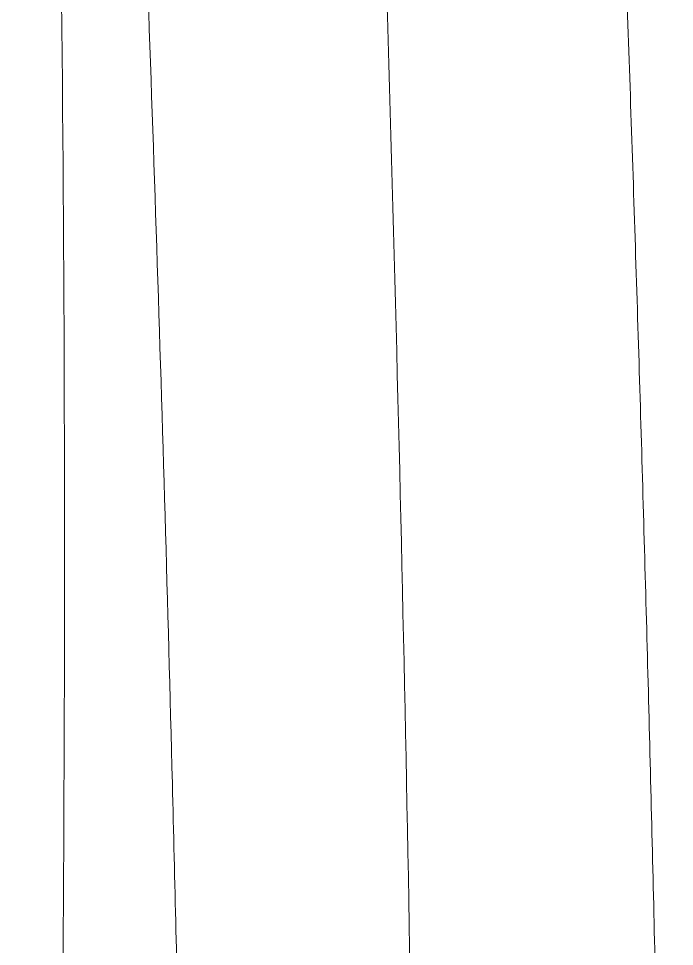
# Model space of a CAD drawing. Header units: inches. Extents: x 0.1 to 2.19, y 0.14 to 1.19.
# Drawn here: x 1.0714 to 1.1453, y 0.9668 to 1.0714 of the extents above; entities that cross this region are included whole.
import ezdxf

# ---------------------------------------------------------------- set-up
doc = ezdxf.new("R2010")
doc.units = ezdxf.units.IN
doc.header["$MEASUREMENT"] = 0

# ---------------------------------------------------------------- blocks, each defined once
blk = doc.blocks.new('bn30-2')
at = {"linetype": 'Continuous', "lineweight": 5}
blk.add_open_spline([(0.82563, 2.6262), (0.82931, 2.88317), (0.81748, 3.13988)], degree=2, dxfattribs=at)
for points, knots in [([(0.75608, 3.13272), (0.75683, 3.09979), (0.75733, 3.06686), (0.75784, 3.00101), (0.75783, 2.96808), (0.75728, 2.90225), (0.75674, 2.86933), (0.75509, 2.80352), (0.75399, 2.77063), (0.75259, 2.73775)], [0, 0, 0, 0, 0.25, 0.25, 0.5, 0.5, 0.75, 0.75, 1, 1, 1, 1]), ([(0.7968, 2.64885), (0.79685, 2.65193), (0.7969, 2.65502), (0.79695, 2.6581), (0.797, 2.66121), (0.79705, 2.66432), (0.79709, 2.66744), (0.7971, 2.66781), (0.7971, 2.66819), (0.79711, 2.66857), (0.79713, 2.67037), (0.79716, 2.67217), (0.79718, 2.67398), (0.79719, 2.67415), (0.79719, 2.67432), (0.79719, 2.67449), (0.7972, 2.67528), (0.79721, 2.67607), (0.79722, 2.67687), (0.79727, 2.68004), (0.79731, 2.68321), (0.79735, 2.68638), (0.79739, 2.68958), (0.79742, 2.69279), (0.79746, 2.69599), (0.7975, 2.69922), (0.79753, 2.70245), (0.79756, 2.70568), (0.7976, 2.70894), (0.79763, 2.71221), (0.79766, 2.71547), (0.79769, 2.71876), (0.79772, 2.72205), (0.79774, 2.72534), (0.79777, 2.72866), (0.79779, 2.73198), (0.79781, 2.7353), (0.79784, 2.73865), (0.79786, 2.742), (0.79787, 2.74535), (0.79789, 2.74873), (0.79791, 2.75211), (0.79792, 2.75549), (0.79794, 2.7589), (0.79795, 2.76231), (0.79796, 2.76572), (0.79797, 2.76916), (0.79798, 2.7726), (0.79799, 2.77604), (0.79802, 2.79369), (0.798, 2.81133), (0.79792, 2.82897), (0.79791, 2.83259), (0.79789, 2.83621), (0.79787, 2.83983), (0.79785, 2.84347), (0.79782, 2.84712), (0.7978, 2.85077), (0.79777, 2.85445), (0.79774, 2.85812), (0.79771, 2.8618), (0.79768, 2.86551), (0.79765, 2.86922), (0.79762, 2.87292), (0.79758, 2.87666), (0.79754, 2.8804), (0.7975, 2.88413), (0.79746, 2.88839), (0.79741, 2.89264), (0.79735, 2.89689), (0.7973, 2.90129), (0.79724, 2.90568), (0.79718, 2.91007), (0.79638, 2.96758), (0.795, 3.02509), (0.79303, 3.08257), (0.79282, 3.08863), (0.79261, 3.09469), (0.79239, 3.10076), (0.79216, 3.10696), (0.79193, 3.11316), (0.79169, 3.11936)], [0, 0, 0, 0, 0.019657, 0.019657, 0.019657, 0.039503, 0.039503, 0.039503, 0.041902, 0.041902, 0.041902, 0.053405, 0.053405, 0.053405, 0.054487, 0.054487, 0.054487, 0.059538, 0.059538, 0.059538, 0.079762, 0.079762, 0.079762, 0.100175, 0.100175, 0.100175, 0.120778, 0.120778, 0.120778, 0.141569, 0.141569, 0.141569, 0.16255, 0.16255, 0.16255, 0.18372, 0.18372, 0.18372, 0.205079, 0.205079, 0.205079, 0.226628, 0.226628, 0.226628, 0.248365, 0.248365, 0.248365, 0.270292, 0.270292, 0.270292, 0.382768, 0.382768, 0.382768, 0.405831, 0.405831, 0.405831, 0.429084, 0.429084, 0.429084, 0.452526, 0.452526, 0.452526, 0.476158, 0.476158, 0.476158, 0.49998, 0.49998, 0.49998, 0.527101, 0.527101, 0.527101, 0.555108, 0.555108, 0.555108, 0.92178, 0.92178, 0.92178, 0.960445, 0.960445, 0.960445, 1, 1, 1, 1]), ([(0.77251, 2.73775), (0.77252, 2.74079), (0.77253, 2.74382), (0.77253, 2.74686), (0.77253, 2.74991), (0.77254, 2.75297), (0.77254, 2.75602), (0.77254, 2.75908), (0.77254, 2.76215), (0.77253, 2.76521), (0.77248, 2.8129), (0.772, 2.86058), (0.7711, 2.90825), (0.77103, 2.91154), (0.77097, 2.91483), (0.7709, 2.91812), (0.77084, 2.92143), (0.77077, 2.92473), (0.7707, 2.92804), (0.77058, 2.9335), (0.77046, 2.93896), (0.77033, 2.94442), (0.7702, 2.94994), (0.77007, 2.95547), (0.76993, 2.96099), (0.7689, 3.00134), (0.76758, 3.04168), (0.76596, 3.08202), (0.76572, 3.08802), (0.76547, 3.09402), (0.76522, 3.10003), (0.76496, 3.10609), (0.7647, 3.11216), (0.76443, 3.11822)], [0, 0, 0, 0, 0.023942, 0.023942, 0.023942, 0.047995, 0.047995, 0.047995, 0.07216, 0.07216, 0.07216, 0.447999, 0.447999, 0.447999, 0.473946, 0.473946, 0.473946, 0.500004, 0.500004, 0.500004, 0.543068, 0.543068, 0.543068, 0.586611, 0.586611, 0.586611, 0.904789, 0.904789, 0.904789, 0.952156, 0.952156, 0.952156, 1, 1, 1, 1])]:
    blk.add_open_spline(points, degree=3, knots=knots, dxfattribs=at)

msp = doc.modelspace()

# ---------------------------------------------------------------- block references
msp.add_blockref('bn30-2', (0.31881, -1.97586))

doc.saveas('drawing.dxf')
